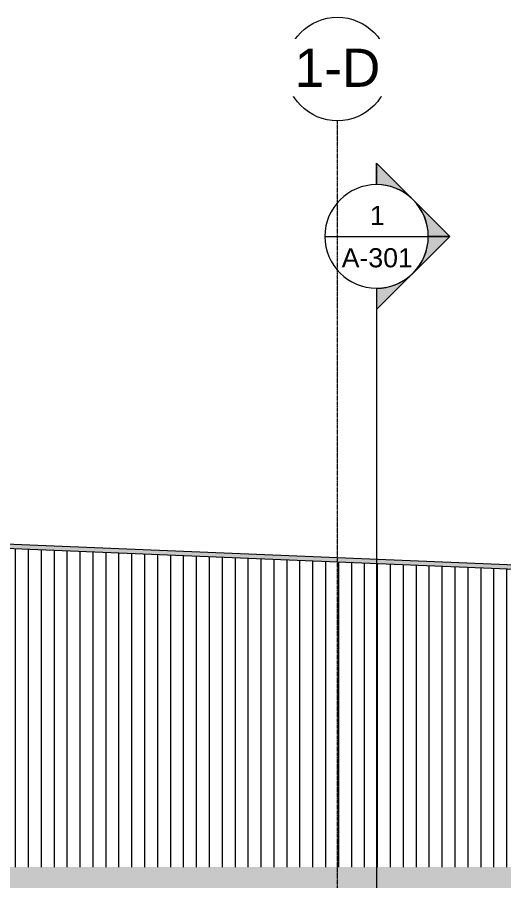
# Model space of a CAD drawing. Header units: inches. Extents: x 20478 to 36715, y -248 to 750.
# Drawn here: x 21428 to 21729, y 179 to 713 of the extents above; entities that cross this region are included whole.
import ezdxf

# ---------------------------------------------------------------- set-up
doc = ezdxf.new("R2010")
doc.units = ezdxf.units.IN
doc.header["$MEASUREMENT"] = 0
doc.linetypes.add('Grid Line 1_2_', pattern=[0.875, 0.5, -0.125, 0.125, -0.125])
for name, color, linetype, lineweight in [('A-ROOF', 132, 'Continuous', 13), ('A-WALL-PATT', 111, 'Continuous', 13), ('G-ANNO-SYMB', 111, 'Continuous', 9), ('S-GRID', 1, 'Continuous', 9), ('S-GRID-IDEN', 1, 'Continuous', 9)]:
    doc.layers.add(name, color=color, linetype=linetype, lineweight=lineweight)
doc.styles.add('Arial', font='arial.ttf', dxfattribs={"height": 23.60479})
doc.styles.add('Arial_1', font='arial.ttf', dxfattribs={"height": 11.802395})

# ---------------------------------------------------------------- blocks, each defined once
blk = doc.blocks.new('Grid - Grid Head - Circle-14747-Elevation - West')
at = {"layer": 'S-GRID-IDEN'}
blk.add_circle((21143.8, 680.66), 32, dxfattribs=at)
blk = doc.blocks.new('Section - Section Head - Filled-1526-Elevation - West')
at = {"layer": 'G-ANNO-SYMB'}
h = blk.add_hatch(color=256, dxfattribs=at)
edge = h.paths.add_edge_path(flags=0)
edge.add_arc((22069.39, 577.16), 32.04, 47.9216, 90)
edge.add_line((22069.39, 609.2), (22069.39, 622.41))
edge.add_line((22069.39, 622.41), (22090.86, 600.94))
h = blk.add_hatch(color=256, dxfattribs=at)
edge = h.paths.add_edge_path(flags=0)
edge.add_line((22092.02, 599.78), (22114.64, 577.16))
edge.add_line((22114.64, 577.16), (22101.39, 577.16))
edge.add_arc((22069.39, 577.16), 32, 0, 45)
h = blk.add_hatch(color=256, dxfattribs=at)
edge = h.paths.add_edge_path(flags=0)
edge.add_arc((22069.39, 577.16), 32, 315, 360)
edge.add_line((22101.39, 577.16), (22114.64, 577.16))
edge.add_line((22114.64, 577.16), (22092.02, 554.53))
h = blk.add_hatch(color=256, dxfattribs=at)
edge = h.paths.add_edge_path(flags=0)
edge.add_line((22090.86, 553.37), (22069.39, 531.9))
edge.add_line((22069.39, 531.9), (22069.39, 545.12))
edge.add_arc((22069.39, 577.16), 32.04, 270, 312.0784)
for p, q in [((22114.64, 577.16), (22069.39, 622.41)), ((22069.39, 609.16), (22069.39, 622.41)), ((22090.86, 600.94), (22069.39, 622.41)), ((22069.39, 622.41), (22069.39, 609.2)), ((22114.64, 577.16), (22092.02, 599.78)), ((22114.64, 577.16), (22069.39, 531.9)), ((22092.02, 554.53), (22114.64, 577.16)), ((22101.39, 577.16), (22114.64, 577.16)), ((22114.64, 577.16), (22101.39, 577.16)), ((22069.39, 531.9), (22090.86, 553.37)), ((22069.39, 545.16), (22069.39, 531.9)), ((22069.39, 545.12), (22069.39, 531.9))]:
    blk.add_line(p, q, dxfattribs=at)
for radius, start, end in [(32, 90, 270), (32.04, 47.9216, 90), (32, 270, 90), (32, 0, 45), (32, 315, 0), (32.04, 270, 312.0784)]:
    blk.add_arc((22069.39, 577.16), radius, start, end, dxfattribs=at)

msp = doc.modelspace()

# ---------------------------------------------------------------- hatches: boundary and pattern name
at = {"layer": 'A-ROOF'}
for points in [[(22432.80281, 342.13397), (22432.80281, 345.01146), (21121.30281, 399.65729), (21121.30281, 396.7798), (22414.20704, 342.90879)], [(22786.55281, 153.74077), (22786.55281, 157.20041), (22784.42781, 157.20041), (22784.42781, 161.00333), (22545.00267, 161.00333), (22545.00267, 157.75478), (22543.92058, 157.69825), (22542.92781, 157.68881), (22542.92781, 157.20041), (22338.30281, 157.20041), (22338.30281, 187.24208), (21121.80281, 187.24208), (21121.80281, 187.48207), (21114.55281, 187.48207), (21114.55281, 187.87269), (20889.05281, 187.87269), (20889.05281, 154.62749), (22538.80281, 154.62749), (22538.80281, 153.74077), (22782.16896, 153.74077)]]:
    msp.add_hatch(color=256, dxfattribs=at).paths.add_polyline_path(points, flags=0)
at = {"layer": 'A-WALL-PATT', "lineweight": 9}
h = msp.add_hatch(dxfattribs=at)
h.set_pattern_fill('FP_1', color=256, style=0, pattern_type=2)
h.set_pattern_definition([(90, (22307.131, 0), (-8, 5e-16), [])])
h.paths.add_polyline_path([(21871.94737, 187.24208), (22338.30281, 187.24208), (22338.30281, 241.25), (22371.36531, 241.25), (22371.36531, 344.69386), (21293.71948, 389.59577), (21293.71948, 240), (21121.80281, 240), (21121.80281, 187.24208), (21794.48171, 187.24208)], flags=0)

# ---------------------------------------------------------------- linework, layer by layer
at = {"layer": 'A-ROOF'}
for p, q in [((21121.30281, 399.65729), (22432.80281, 345.01146)), ((22432.80281, 342.13397), (21121.30281, 396.7798))]:
    msp.add_line(p, q, dxfattribs=at)
at = {"layer": 'G-ANNO-SYMB'}
for p, q in [((21618.52261, 577.15708), (21682.52261, 577.15708)), ((21650.52261, 545.15708), (21650.52261, -54.81697))]:
    msp.add_line(p, q, dxfattribs=at)
at = {"layer": 'S-GRID', "linetype": 'Grid Line 1_2_'}
msp.add_line((21626.30281, -132), (21626.30281, 648.65882), dxfattribs=at)
msp.add_line((21626.30281, -132), (21626.30281, 648.65882), dxfattribs=at)

# ---------------------------------------------------------------- block references
at = {"layer": 'G-ANNO-SYMB'}
msp.add_blockref('Section - Section Head - Filled-1526-Elevation - West', (-418.86585, 0), dxfattribs=at)
at = {"layer": 'S-GRID-IDEN'}
msp.add_blockref('Grid - Grid Head - Circle-14747-Elevation - West', (482.5, 0), dxfattribs=at)

# ---------------------------------------------------------------- texts
at = {"layer": 'G-ANNO-SYMB', "attachment_point": 2, "line_spacing_factor": 0.938532, "style": 'Arial_1'}
for s, insert, char_height, width in [('1', (21650.93244, 596.04924), 11.8024, 10.944), ('A-301', (21650.93244, 569.86758), 11.802395, 52.416)]:
    msp.add_mtext(s, dxfattribs=dict(at, insert=insert, char_height=char_height, width=width))

# ---------------------------------------------------------------- next in the draw order: texts
at = {"layer": 'S-GRID-IDEN', "insert": (21626.29666, 693.24132), "char_height": 23.60479, "width": 56.736, "attachment_point": 2, "line_spacing_factor": 0.938532, "style": 'Arial', "bg_fill": 3, "box_fill_scale": 1.25, "bg_fill_color": 0, "bg_fill_transparency": 0}
msp.add_mtext('3-6', dxfattribs=at)

# ---------------------------------------------------------------- next in the draw order: block references
at = {"layer": 'S-GRID-IDEN'}
msp.add_blockref('Grid - Grid Head - Circle-14747-Elevation - West', (482.5, 0), dxfattribs=at)

# ---------------------------------------------------------------- next in the draw order: texts
at = {"layer": 'S-GRID-IDEN', "insert": (21626.29666, 693.24132), "char_height": 23.60479, "width": 63.072, "attachment_point": 2, "line_spacing_factor": 0.938532, "style": 'Arial', "bg_fill": 3, "box_fill_scale": 1.25, "bg_fill_color": 0, "bg_fill_transparency": 0}
msp.add_mtext('1-D', dxfattribs=at)

doc.saveas('drawing.dxf')
